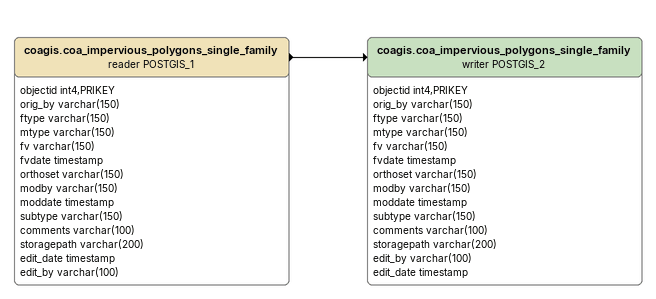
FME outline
coagis.coa_impervious_polygons_single_family (reader POSTGIS_1)
    attributes: objectid int4,PRIKEY, orig_by varchar(150), ftype varchar(150), mtype varchar(150), fv varchar(150), fvdate timestamp, orthoset varchar(150), modby varchar(150), moddate timestamp, subtype varchar(150), comments varchar(100), storagepath varchar(200), edit_date timestamp, edit_by varchar(100)
    -> coagis.coa_impervious_polygons_single_family (writer POSTGIS_2)
coagis.coa_impervious_polygons_single_family (writer POSTGIS_2)
    attributes: objectid int4,PRIKEY, orig_by varchar(150), ftype varchar(150), mtype varchar(150), fv varchar(150), fvdate timestamp, orthoset varchar(150), modby varchar(150), moddate timestamp, subtype varchar(150), comments varchar(100), storagepath varchar(200), edit_by varchar(100), edit_date timestamp
